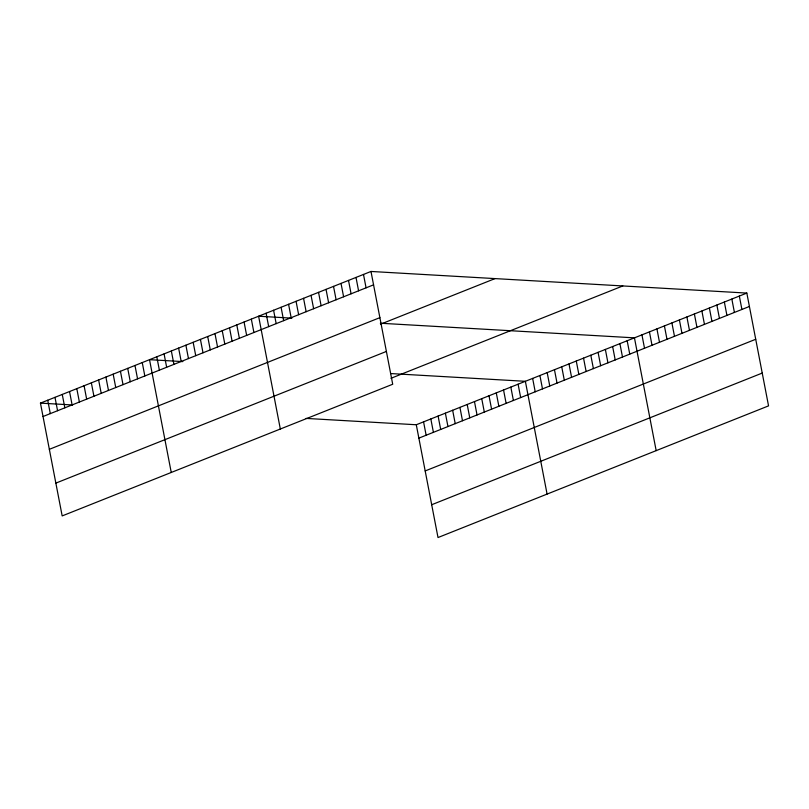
<?xml version="1.0" encoding="UTF-8"?>
<svg xmlns="http://www.w3.org/2000/svg" width="809" height="809" viewBox="0 0 809 809"><rect width="100%" height="100%" fill="white"/><g stroke="black" fill="none" stroke-linecap="round" stroke-linejoin="round"><path stroke-width="1.21" d="M370.987 271.46L392.709 384.245L62.172 515.92L40.45 403.125L370.987 271.46L746.828 293.08L768.55 405.875L438.013 537.54L416.291 424.755L306.045 418.405M43.029 416.514L373.566 284.849M49.339 449.319L379.886 317.644M380.554 324.197L495.017 278.599M55.851 483.115L386.389 351.44M390.949 378.309L622.799 285.951M416.291 424.755L746.828 293.08M418.87 438.134L749.407 306.469M425.18 470.939L755.727 339.274M431.693 504.735L762.23 373.07M291.907 318.149L258.607 316.228L280.329 429.013M380.341 323.236L634.448 337.849L656.17 450.633M182.834 361.593L149.523 359.681L171.245 472.466M390.696 373.556L525.365 381.302L547.086 494.087M40.45 403.125L72.608 404.975M739.335 296.074L741.914 309.453M731.842 299.057L734.42 312.436M724.358 302.04L726.927 315.419M716.865 305.023L719.444 318.402M709.372 308.007L711.95 321.385M701.878 310.99L704.457 324.379M694.385 313.973L696.964 327.362M686.892 316.956L689.47 330.345M679.398 319.949L681.977 333.328M671.905 322.933L674.484 336.311M664.411 325.916L666.99 339.295M656.928 328.899L659.497 342.278M649.435 331.882L652.014 345.261M641.941 334.865L644.52 348.254M627.177 340.751L629.756 354.13M619.906 343.643L622.485 357.032M612.635 346.545L615.204 359.924M605.365 349.437L607.933 362.826M598.084 352.34L600.662 365.719M590.813 355.232L593.391 368.611M583.542 358.124L586.12 371.513M576.271 361.026L578.85 374.405M569 363.919L571.579 377.307M561.729 366.821L564.308 380.2M554.458 369.713L557.037 383.102M547.187 372.615L549.766 385.994M539.916 375.507L542.485 388.896M532.646 378.41L535.214 391.789M518.094 384.194L520.672 397.583M510.823 387.096L513.402 400.475M503.552 389.989L506.131 403.378M496.281 392.891L498.86 406.27M489.01 395.783L491.589 409.172M481.739 398.685L484.318 412.064M474.468 401.577L477.047 414.966M467.197 404.48L469.766 417.859M459.927 407.372L462.495 420.751M452.646 410.264L455.224 423.653M445.375 413.166L447.953 426.545M438.104 416.059L440.683 429.448M430.833 418.961L433.412 432.34M423.562 421.853L426.141 435.242M363.494 274.443L366.072 287.832M356.011 277.426L358.579 290.815M348.517 280.42L351.086 293.798M341.024 283.403L343.603 296.782M333.53 286.386L336.109 299.765M326.037 289.369L328.616 302.748M318.544 292.352L321.122 305.731M311.05 295.336L313.629 308.725M303.557 298.319L306.136 311.708M296.064 301.302L298.642 314.691M288.58 304.295L291.149 317.674M281.087 307.278L283.656 320.657M273.594 310.262L276.172 323.64M266.1 313.245L268.679 326.624M251.336 319.13L253.915 332.509M244.065 322.022L246.644 335.401M236.794 324.915L239.373 338.304M229.523 327.817L232.092 341.196M222.242 330.709L224.821 344.098M214.972 333.611L217.55 346.99M207.701 336.504L210.279 349.892M200.43 339.406L203.008 352.785M193.159 342.298L195.738 355.677M185.888 345.2L188.467 358.579M178.617 348.092L181.196 361.471M171.346 350.985L173.925 364.374M164.075 353.887L166.654 367.266M156.804 356.779L159.373 370.168M142.253 362.574L144.831 375.963M134.982 365.476L137.56 378.855M127.711 368.368L130.289 381.747M120.44 371.27L123.019 384.649M113.169 374.162L115.748 387.541M105.898 377.055L108.477 390.444M98.627 379.957L101.206 393.336M91.356 382.849L93.935 396.238M84.085 385.751L86.654 399.13M76.804 388.644L79.383 402.033M69.534 391.546L72.112 404.925M62.263 394.438L64.841 407.817M54.992 397.34L57.57 410.719M47.721 400.233L50.3 413.611"/></g></svg>
